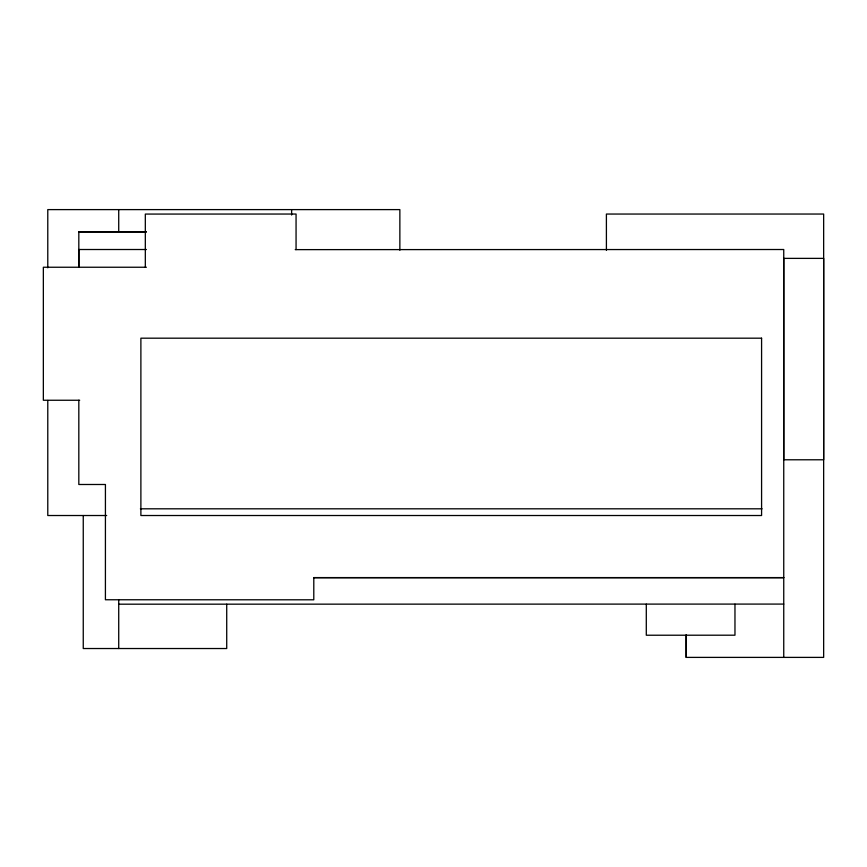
<?xml version="1.0" encoding="UTF-8"?>
<svg xmlns="http://www.w3.org/2000/svg" width="867" height="867" viewBox="0 0 867 867"><rect width="100%" height="100%" fill="white"/><g stroke="black" fill="none" stroke-linecap="round" stroke-linejoin="round"><path stroke-width="1.3" d="M78.821 267.242L78.821 249.512L146.415 249.512M78.821 400.251L78.821 484.49L105.427 484.49L105.416 599.758L313.789 599.801L313.8 577.595L783.746 577.595M646.294 604.158L646.294 635.229L734.967 635.197L734.967 604.158M606.412 250.325L606.401 214.051L823.65 214.041L823.65 657.392L686.187 657.392L686.187 634.785M783.746 657.392L783.746 249.512L295.224 249.631M296.059 249.588L296.059 214.041L145.32 214.073L145.32 267.264M146.415 231.782L78.821 231.782L78.821 266.917M78.821 231.89L146.415 231.89M146.404 267.242L43.35 267.242L43.35 400.251L79.688 400.251M140.389 508.81L762.082 508.81M106.674 515.518L47.783 515.518L47.783 400.467M313.756 577.704L783.746 577.704M118.725 604.191L783.746 604.082M686.187 635.229L686.187 657.392M399.86 250.249L399.86 209.608L47.783 209.608L47.783 267.816M291.626 209.608L291.626 215.027M226.72 604.191L226.72 648.527L83.254 648.527L83.254 515.518M118.725 209.608L118.725 231.283M118.725 600.083L118.725 648.527M783.746 258.377L783.746 459.781L823.65 459.781L823.65 258.377L783.746 258.377M761.584 338.184L140.887 338.184L140.887 515.518L761.584 515.518L761.584 338.184"/></g></svg>
